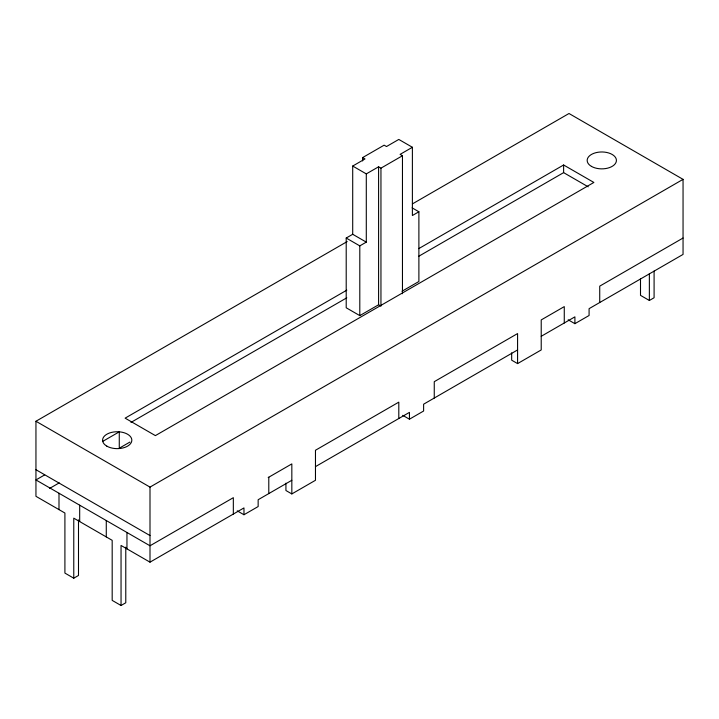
<?xml version="1.0" encoding="UTF-8"?>
<svg xmlns="http://www.w3.org/2000/svg" width="719" height="719" viewBox="0 0 719 719"><rect width="100%" height="100%" fill="white"/><g stroke="black" fill="none" stroke-linecap="round" stroke-linejoin="round"><path stroke-width="1.08" d="M362.628 160.948L362.628 157.587L384.144 145.166L386.507 146.532L398.802 139.432L412.391 147.278L412.391 215.52L418.889 211.763L418.889 281.506L401.975 291.267M352.705 166.044L366.295 173.89L366.295 242.132L352.705 234.286L352.705 166.044L365 158.944L362.628 157.587M366.295 173.89L378.589 166.799L380.953 168.156L402.46 155.744L402.46 293.72M412.391 147.278L400.097 154.378L402.46 155.744M380.953 168.156L380.953 306.141L378.589 304.775L359.797 315.623L346.207 307.777L346.207 238.034L352.705 234.286M78.497 519.873L78.497 575.47L73.769 578.202L64.908 573.088L64.908 513.033L35.95 496.317L35.95 421.253L347.214 241.548M412.391 203.917L568.999 113.503L683.05 179.355L683.05 254.418L589.086 308.667L589.086 315.488L574.903 323.676L568.19 319.802M346.207 238.034L359.797 245.88L366.295 242.132M346.801 290.161L125.124 418.152L155.385 435.615L593.876 182.455L563.615 164.993L418.746 248.63M130.957 422.421L346.801 297.81M418.746 256.27L563.615 172.632L588.205 186.823M44.668 474.908L35.95 479.941L150.001 545.784L233.333 497.683L233.333 514.058M102.808 441.34L119.273 431.831L119.273 448.207L129.914 442.068M49.512 488.489L59.201 482.889M35.95 421.253L150.001 487.105L683.05 179.355M268.196 477.551L291.833 463.899L291.833 493.926L285.928 490.52L285.928 483.168M683.05 238.034L599.727 286.144L599.727 302.519M125.78 547.168L125.78 602.765L121.044 605.497L121.044 545.451L150.001 562.168L243.966 507.92L243.966 514.741L237.252 510.867M291.833 480.283L258.148 499.732L258.148 506.553L243.966 514.741M315.47 466.631L409.435 412.382L409.435 419.204L402.721 415.33M517.581 349.946L423.617 404.195L423.617 411.016L409.435 419.204M541.218 336.303L574.903 316.854L574.903 323.676M291.833 493.926L315.47 480.283L315.47 450.256L398.802 402.146L398.802 418.53M511.676 352.831L511.676 360.183L517.581 363.598L541.218 349.946L541.218 319.919L564.271 306.618L564.271 322.993M640.503 278.675L640.503 295.356L649.365 300.479L654.092 297.747L654.092 271.054M412.095 207.845L418.889 211.763M35.95 469.714L150.001 535.565M121.044 605.497L112.182 600.383L112.182 540.329L73.769 518.156L73.769 578.202M649.365 273.786L649.365 300.479M563.615 164.993L563.615 172.632M517.581 363.598L517.581 333.571L434.258 381.681L434.258 398.056M378.589 166.799L378.589 304.775M359.797 245.88L359.797 315.623M268.789 477.209L268.789 493.585M150.001 487.105L150.001 562.168M126.957 532.482L126.957 548.858M106.277 520.538L106.277 536.913M79.683 505.187L79.683 521.563M58.994 493.243L58.994 509.618M106.861 446.157A14.623 8.448 0 0 0 131.334 442.374A14.623 8.448 0 0 0 113.422 432.029A14.623 8.448 0 0 0 106.861 446.157M591.449 166.386A14.623 8.448 0 0 0 615.922 162.602A14.623 8.448 0 0 0 598.01 152.257A14.623 8.448 0 0 0 591.449 166.386"/></g></svg>
